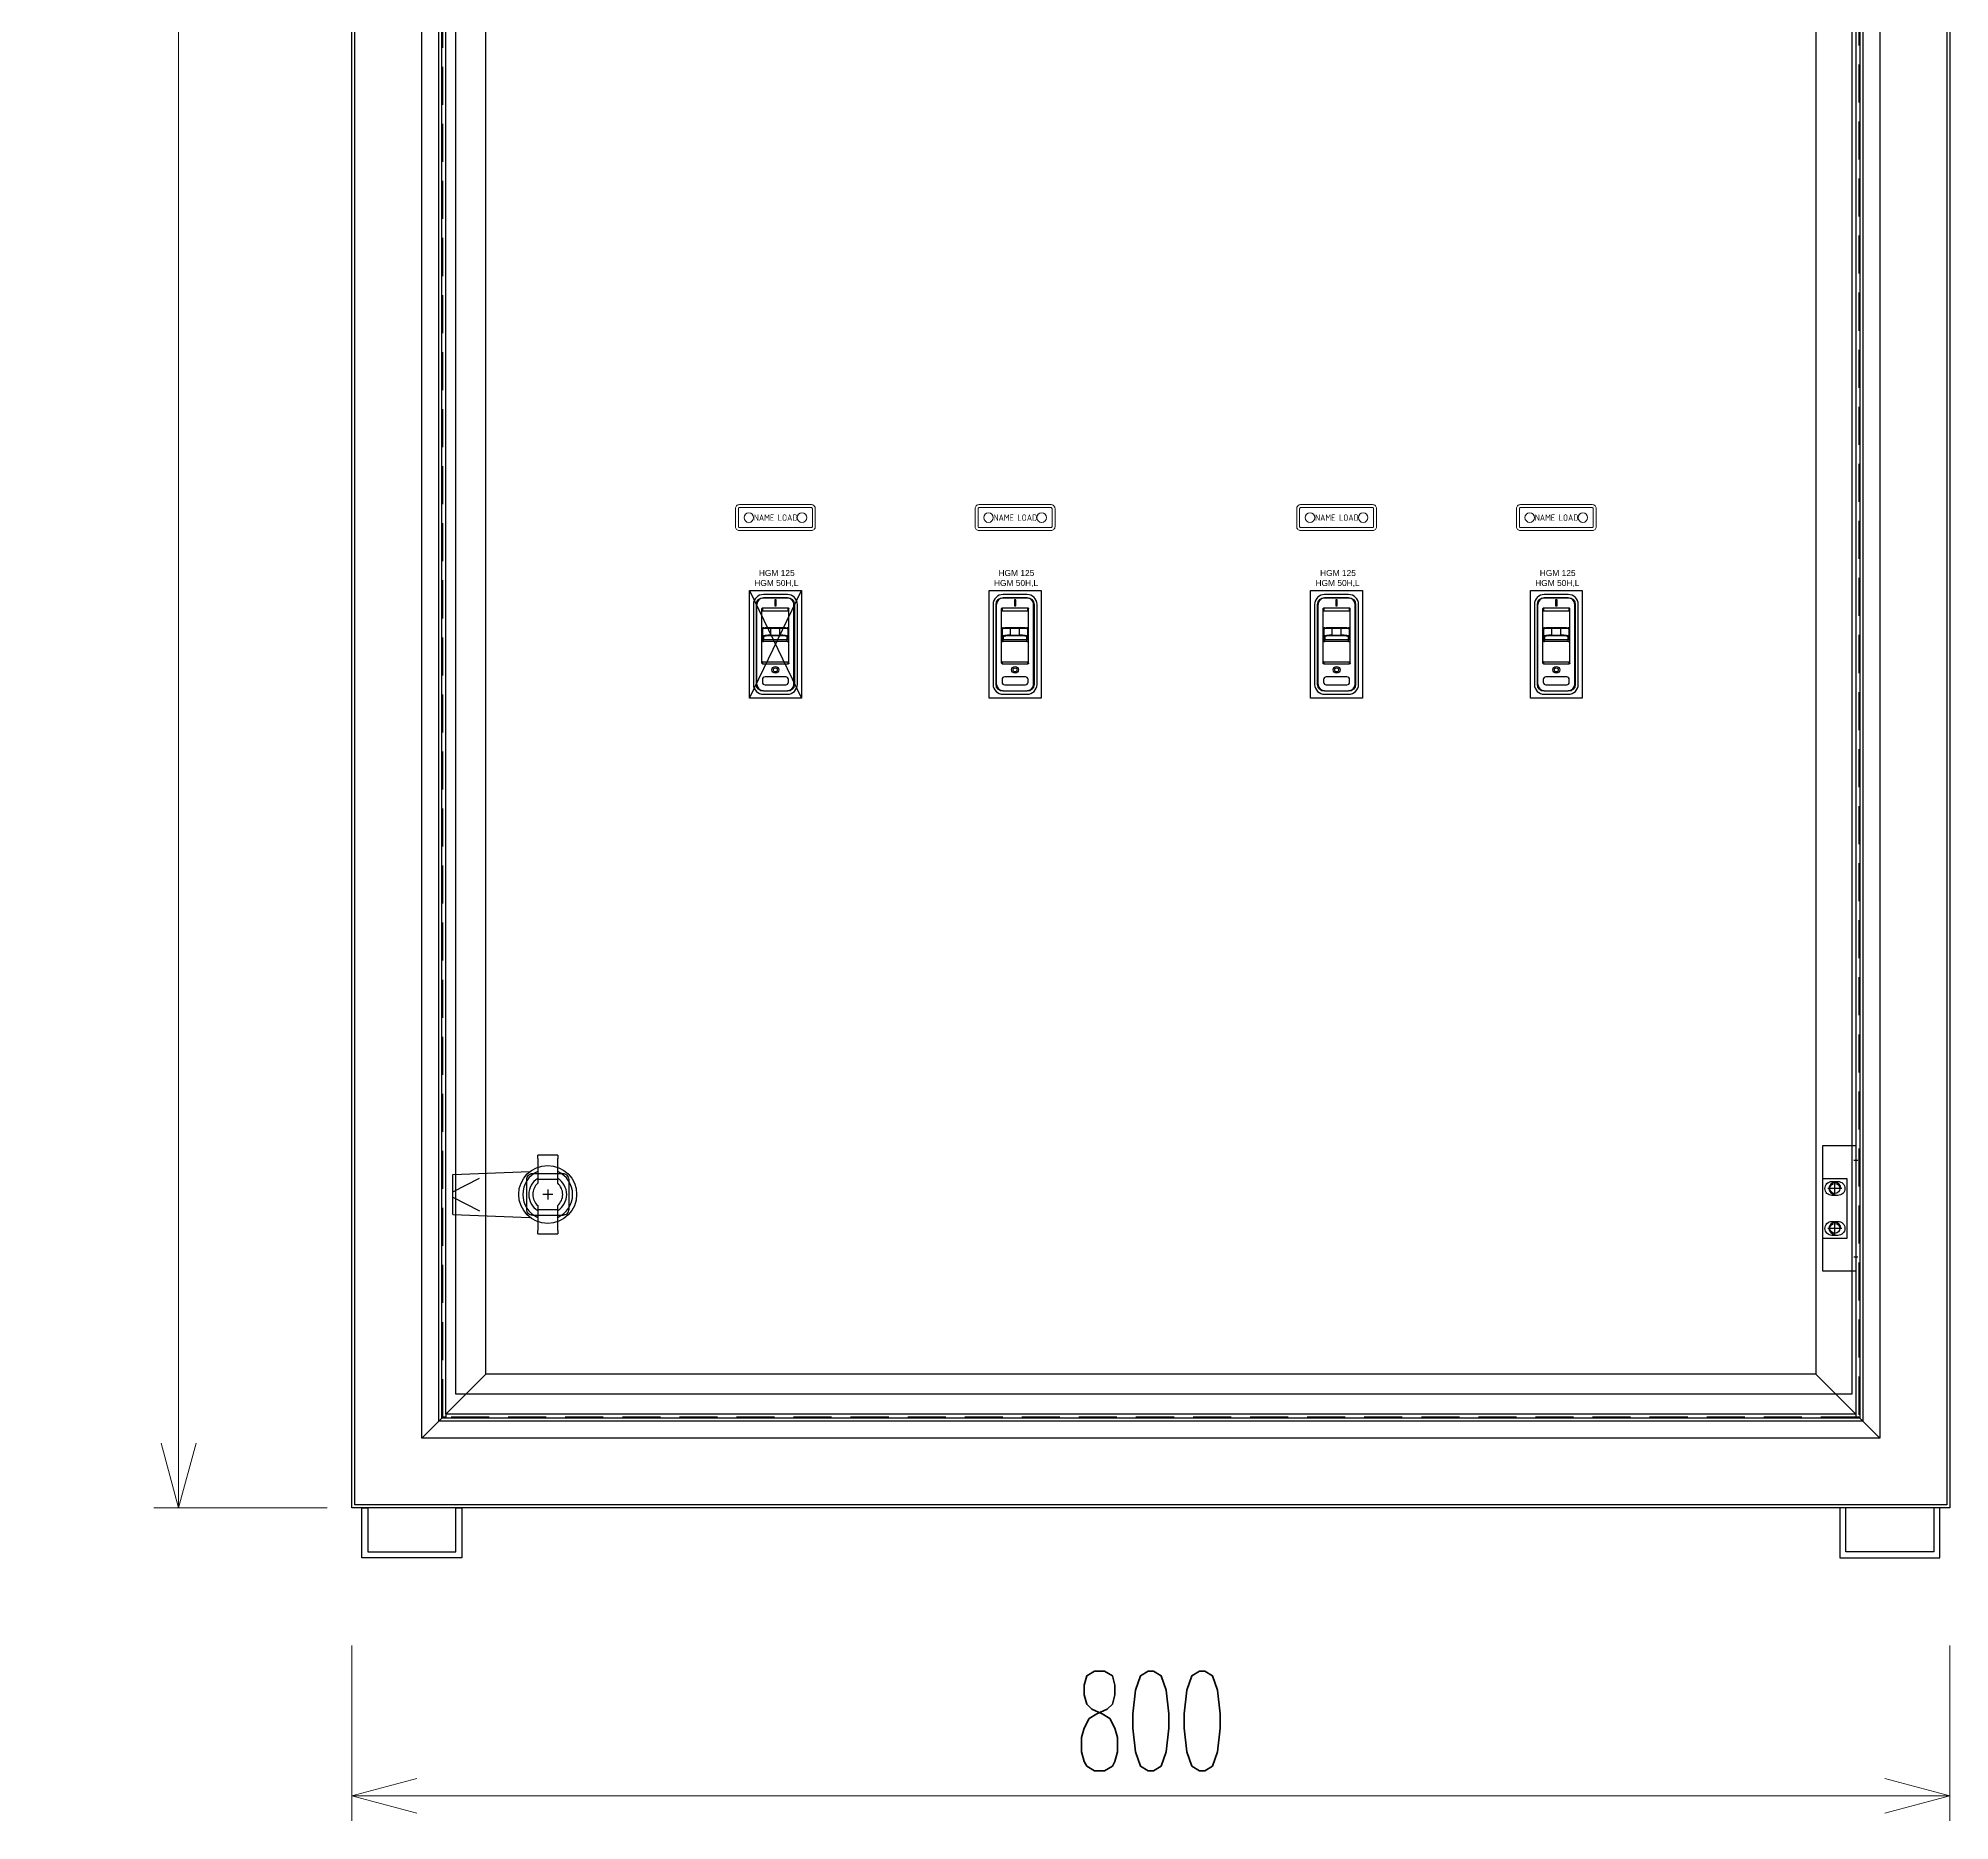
# Model space of a CAD drawing. Header units: millimetres. Extents: x -4798 to 103231, y 23514 to 54248.
# Drawn here: x -497 to 460, y 40155 to 41047 of the extents above; entities that cross this region are included whole.
import ezdxf
from ezdxf.enums import TextEntityAlignment as Align

# ---------------------------------------------------------------- set-up
doc = ezdxf.new("R2010")
doc.units = ezdxf.units.MM
doc.header["$LTSCALE"] = 3
doc.linetypes.add('ACAD_ISO04W100', pattern=[30, 24, -3, 0, -3])
doc.linetypes.add('HIDDEN', pattern=[9.525, 6.35, -3.175])
doc.layers.add('@.DM. KÍCH THƯỚC', color=8, linetype='Continuous', lineweight=20, transparency=0.2)
for name, color, linetype in [('@.DM. NÉT CHÍNH', 7, 'Continuous'), ('@.DM. THIẾT BỊ', 7, 'Continuous'), ('@.VISIBLE', 7, 'Continuous'), ('centerline', 6, 'ACAD_ISO04W100'), ('equipments', 2, 'Continuous')]:
    doc.layers.add(name, color=color, linetype=linetype)
doc.styles.add('Ann_w01', font='romans.shx', dxfattribs={"width": 0.6, "bigfont": 'chineset.shx'})
doc.styles.add('KT10', font='arial.ttf', dxfattribs={"height": 23})
doc.styles.add('WD_IEC', font='ISOCP2.shx', dxfattribs={"width": 0.9})
doc.dimstyles.new('Dim 01_SC25', dxfattribs={"dimscale": 25, "dimtxt": 2, "dimasz": 1.3, "dimexe": 0.5, "dimexo": 0.5, "dimgap": 0.5, "dimtad": 1, "dimdec": 1, "dimzin": 12, "dimdsep": 46, "dimtxsty": 'Ann_w01', "dimblk": 'OPEN30', "dimcen": 1.5, "dimclrd": 6, "dimclre": 6, "dimclrt": 3, "dimadec": 1, "dimazin": 3, "dimtm": 1e-09, "dimtfac": 1, "dimtdec": 1, "dimtix": 1, "dimtmove": 0, "dimatfit": 3, "dimldrblk": 'OPEN30', "dimfxl": 0, "dimtolj": 1, "dimlwd": 0, "dimlwe": 0, "dimarcsym": 0})

# ---------------------------------------------------------------- blocks, each defined once
blk = doc.blocks.new('HL012 C')
at = {"color": 6, "linetype": 'Continuous'}
for p, q in [((7, 10), (14, 10)), ((10.5, 13.5), (10.5, 6.5)), ((10.5, -6.5), (10.5, -13.5)), ((7, -10), (14, -10))]:
    blk.add_line(p, q, dxfattribs=at)
at = {"layer": 'centerline'}
for p, q in [((1, 24.25), (-1, 24.25)), ((1, -24.25), (-1, -24.25))]:
    blk.add_line(p, q, dxfattribs=at)
at = {"layer": 'equipments'}
blk.add_lwpolyline([(16.5, 31.5), (16.5, -31.5), (0, -31.5), (0, 31.5)], close=True, dxfattribs=at)
blk.add_lwpolyline([(16.5, -15), (4.5, -15), (4.5, 15), (16.5, 15)], dxfattribs=at)
for centre in [(10.5, 10), (10.5, -10)]:
    blk.add_circle(centre, 2.5, dxfattribs=at)
at = {"layer": 'equipments', "color": 8}
for centre in [(10.5, 10), (10.5, -10)]:
    blk.add_arc(centre, 3, 180, 90, dxfattribs=at)
blk = doc.blocks.new('_Open30')
at = {"color": 0, "linetype": 'ByBlock', "lineweight": -2}
for p, q in [((-1, 0.268), (0, 0)), ((0, 0), (-1, -0.268)), ((0, 0), (-1, 0))]:
    blk.add_line(p, q, dxfattribs=at)
blk = doc.blocks.new('*D104')
at = {"layer": '@.DM. KÍCH THƯỚC', "color": 6, "lineweight": 0}
for p, q in [((-340.41, 40242.49), (-340.41, 40154.7)), ((459.59, 40242.49), (459.59, 40154.7)), ((-307.91, 40167.2), (427.09, 40167.2))]:
    blk.add_line(p, q, dxfattribs=at)
at = {"layer": 'Defpoints', "color": 0}
for p in [(-340.41, 40254.99), (459.59, 40254.99), (459.59, 40167.2)]:
    blk.add_point(p, dxfattribs=at)
at = {"layer": '@.DM. KÍCH THƯỚC', "color": 6, "lineweight": 0, "xscale": 32.5, "yscale": 32.5, "zscale": 32.5, "rotation": 180}
blk.add_blockref('_Open30', (-340.41, 40167.2), dxfattribs=at)
at = {"layer": '@.DM. KÍCH THƯỚC', "color": 6, "lineweight": 0, "xscale": 32.5, "yscale": 32.5, "zscale": 32.5}
blk.add_blockref('_Open30', (459.59, 40167.2), dxfattribs=at)
at = {"layer": '@.DM. KÍCH THƯỚC', "color": 3, "insert": (59.59, 40204.7), "char_height": 50, "attachment_point": 5, "style": 'Ann_w01'}
blk.add_mtext('\\A1;800', dxfattribs=at)
blk = doc.blocks.new('*D107')
at = {"layer": '@.DM. KÍCH THƯỚC', "color": 6, "lineweight": 0}
for p, q in [((-352.91, 41911.39), (-439.69, 41911.39)), ((-427.19, 40343.89), (-427.19, 41878.89)), ((-352.91, 40311.39), (-439.69, 40311.39))]:
    blk.add_line(p, q, dxfattribs=at)
at = {"layer": 'Defpoints', "color": 0}
for p in [(-427.19, 41911.39), (-340.41, 41911.39), (-340.41, 40311.39)]:
    blk.add_point(p, dxfattribs=at)
at = {"layer": '@.DM. KÍCH THƯỚC', "color": 6, "lineweight": 0, "xscale": 32.5, "yscale": 32.5, "zscale": 32.5}
for p, rotation in [((-427.19, 41911.39), 90), ((-427.19, 40311.39), 270)]:
    blk.add_blockref('_Open30', p, dxfattribs=dict(at, rotation=rotation))
at = {"layer": '@.DM. KÍCH THƯỚC', "color": 3, "insert": (-464.69, 41111.39), "char_height": 50, "attachment_point": 5, "rotation": 90, "style": 'Ann_w01'}
blk.add_mtext('\\A1;1600', dxfattribs=at)
blk = doc.blocks.new('MS722')
at = {"layer": '@.DM. THIẾT BỊ', "color": 4}
for p, q in [((-5, 37.82), (-5, 39.5)), ((5, 39.5), (-5, 39.5)), ((5, 39.5), (5, 37.82)), ((-5, 37.82), (-5, 27.25)), ((5, 27.25), (5, 37.82)), ((-5, 27.25), (-5, 25.34)), ((5, 27.25), (-5, 27.25)), ((5, 25.34), (5, 27.25)), ((-5, 14.16), (-5, 12.25)), ((-5, 12.25), (-5, 1.68)), ((-5, 12.25), (5, 12.25)), ((5, 12.25), (5, 14.16)), ((5, 1.68), (5, 12.25)), ((-5, 0), (-5, 1.68)), ((-5, 0), (5, 0)), ((5, 1.68), (5, 0))]:
    blk.add_line(p, q, dxfattribs=at)
for radius, start, end in [(12.5, 113.57818, 246.42182), (12.5, 293.57818, 66.42182), (7.5, 131.81031, 228.18969), (7.5, 311.81031, 48.18969)]:
    blk.add_arc((0, 19.75), radius, start, end, dxfattribs=at)
at = {"layer": '@.DM. THIẾT BỊ', "color": 9}
for start, end in [(121.75686, 238.24314), (301.75686, 58.24314)]:
    blk.add_arc((0, 19.75), 9.5, start, end, dxfattribs=at)
blk = doc.blocks.new('KTRONG')
at = {"layer": '@.DM. THIẾT BỊ', "color": 8}
for p, q in [((-47.5, 10), (-8.87, 11.47)), ((-47.5, -10), (-47.5, 10)), ((-47.5, 1.38), (-34.11, 8.14)), ((-47.5, -1.38), (-34.11, -8.14)), ((-47.5, -10), (-8.87, -11.47))]:
    blk.add_line(p, q, dxfattribs=at)
at = {"layer": '@.DM. THIẾT BỊ', "color": 1, "ltscale": 10}
blk.add_line((0, 2.5), (0, -2.5), dxfattribs=at)
at = {"layer": '@.DM. THIẾT BỊ', "color": 8}
blk.add_lwpolyline([(10.5, 7.5), (10.5, -7.5, -0.414214), (7.5, -10.5), (-7.5, -10.5, -0.414214), (-10.5, -7.5), (-10.5, 7.5, -0.414214), (-7.5, 10.5), (7.5, 10.5, -0.414214)], format="xyb", close=True, dxfattribs=at)
at = {"layer": '@.DM. THIẾT BỊ', "color": 1, "ltscale": 10}
blk.add_lwpolyline([(2.5, 0), (-2.5, 0)], dxfattribs=at)
at = {"layer": '@.DM. THIẾT BỊ', "color": 8}
blk.add_circle((0, 0), 14.5, dxfattribs=at)
blk.add_blockref('MS722', (0, -19.75), dxfattribs=at)
blk = doc.blocks.new('*U131')
at = {"color": 7}
for p, q in [((35, 97.5), (35, 57.5)), ((36.5, 57.5), (36.5, 97.5)), ((36.5, 97.5), (36.75, 97.5)), ((36.75, 57.5), (36.75, 97.5)), ((37.49, 99.56), (37.29, 99.72)), ((39.55, 95.75), (52.45, 95.75)), ((39.55, 95.75), (39.55, 94.25)), ((52, 102.5), (40, 102.5)), ((40, 101), (52, 101)), ((40, 100.75), (52, 100.75)), ((45.65, 99.75), (45.65, 96.75)), ((46.35, 99.75), (45.65, 99.75)), ((45.65, 96.75), (46.35, 96.75)), ((46.35, 96.75), (46.35, 99.75)), ((52.45, 94.25), (52.45, 95.75)), ((54.51, 99.56), (54.71, 99.72)), ((55.25, 57.5), (55.25, 97.5)), ((55.5, 97.5), (55.25, 97.5)), ((55.5, 97.5), (55.5, 57.5)), ((57, 57.5), (57, 97.5)), ((39.25, 68.06), (39.25, 95.44)), ((39.55, 94.25), (52.45, 94.25)), ((52.75, 68.06), (52.75, 95.44)), ((39.75, 80.14), (39.75, 85.29)), ((40.05, 85.79), (42.97, 85.79)), ((40.05, 81.33), (40.05, 79.89)), ((40.05, 79.89), (51.95, 79.89)), ((51.95, 78.9), (40.05, 78.9)), ((48.25, 85.79), (43.75, 85.79)), ((43.75, 81.79), (43.75, 85.79)), ((48.25, 85.52), (43.75, 85.52)), ((43.75, 82.11), (48.25, 82.11)), ((48.25, 81.79), (43.75, 81.79)), ((48.25, 81.79), (48.25, 85.79)), ((49.05, 85.79), (51.95, 85.79)), ((51.95, 79.89), (51.95, 81.33)), ((52.25, 85.29), (52.25, 80.14)), ((39.55, 68.75), (39.55, 67.75)), ((39.55, 68.75), (52.45, 68.75)), ((39.55, 67.75), (52.45, 67.75)), ((52.45, 67.75), (52.45, 68.75)), ((36.5, 57.5), (36.75, 57.5)), ((39.5, 59.95), (39.5, 58.55)), ((51.2, 61.25), (40.8, 61.25)), ((52.5, 58.55), (52.5, 59.95)), ((55.25, 57.5), (55.5, 57.5)), ((37.49, 55.44), (37.29, 55.28)), ((40, 54.25), (52, 54.25)), ((52, 54), (40, 54)), ((40, 52.5), (52, 52.5)), ((40.8, 57.25), (51.2, 57.25)), ((54.51, 55.44), (54.71, 55.28))]:
    blk.add_line(p, q, dxfattribs=at)
at = {"color": 1}
blk.add_lwpolyline([(33, 104.5), (59, 104.5), (59, 50.5), (33, 50.5)], close=True, dxfattribs=at)
at = {"color": 7}
for radius in [1.7, 1]:
    blk.add_circle((46, 64.75), radius, dxfattribs=at)
for centre, radius, start, end in [((40, 97.5), 5, 90, 180), ((40, 97.5), 3.25, 90, 180), ((52, 97.5), 5, 0, 90), ((52, 97.5), 3.25, 0, 90), ((40, 57.5), 5, 180, 270), ((40, 57.5), 3.25, 180, 270), ((40.8, 59.95), 1.3, 90, 180), ((40.8, 58.55), 1.3, 180, 270), ((51.2, 59.95), 1.3, 0, 90), ((51.2, 58.55), 1.3, 270, 0), ((52, 57.5), 5, 270, 0), ((52, 57.5), 3.25, 270, 0)]:
    blk.add_arc(centre, radius, start, end, dxfattribs=at)
at = {"color": 7, "extrusion": (0, 0, -1)}
for centre, start, end in [((-40, 97.5), 0, 90), ((-52, 97.5), 90, 180), ((-40, 57.5), 270, 0), ((-52, 57.5), 180, 270)]:
    blk.add_arc(centre, 3.5, start, end, dxfattribs=at)
for centre, major_axis, ratio, start_param, end_param in [((39.55, 95.44), (0, -0.312), 0.960091, 1.570796, 3.141593), ((52.45, 95.44), (0, 0.312), 0.960091, 0, 1.570796), ((39.55, 68.06), (0, -0.313), 0.959129, 0, 1.570796), ((52.45, 68.06), (0, 0.313), 0.959129, 1.570796, 3.141593)]:
    blk.add_ellipse(centre, major_axis=major_axis, ratio=ratio, start_param=start_param, end_param=end_param, dxfattribs=at)
at = {"color": 7}
for centre, major_axis, ratio, start_param, end_param in [((36.45, 88.12), (0.3, 0), 0.414214, 4.712389, 6.283185), ((36.45, 87.62), (0.3, 0), 0.414214, 4.712389, 6.283185), ((55.55, 88.12), (0.3, 0), 0.414214, 3.141593, 4.712389), ((55.55, 87.62), (0.3, 0), 0.414214, 3.141593, 4.712389), ((43.75, 85.29), (4, 0), 0.056159, 1.570796, 3.141593), ((43.75, 81.63), (4, 0), 0.12051, 1.570796, 3.141593), ((40.05, 81.63), (0.3, 0), 0.992401, 3.141593, 4.712389), ((43.75, 81.33), (3.7, 0), 0.123118, 1.570796, 3.141593), ((48.25, 85.29), (4, 0), 0.056159, 0, 1.570796), ((48.25, 81.63), (4, 0), 0.12051, 0, 1.570796), ((48.25, 81.33), (3.7, 0), 0.123118, 0, 1.570796), ((51.95, 81.63), (0.3, 0), 0.992401, 4.712389, 6.283185), ((36.45, 67.38), (0.3, 0), 0.414214, 0, 1.570796), ((36.45, 66.88), (0.3, 0), 0.414214, 0, 1.570796), ((55.55, 67.38), (0.3, 0), 0.414214, 1.570796, 3.141593), ((55.55, 66.88), (0.3, 0), 0.414214, 1.570796, 3.141593)]:
    blk.add_ellipse(centre, major_axis=major_axis, ratio=ratio, start_param=start_param, end_param=end_param, dxfattribs=at)
for points, knots in [([(37.53, 99.98), (37.59, 100.02), (37.65, 100.07), (37.97, 100.27), (38.24, 100.4), (38.9, 100.64), (39.31, 100.72), (39.81, 100.75), (39.9, 100.75), (39.99, 100.75), (40, 100.75), (40, 100.75)], [0, 0, 0, 0, 0.08098, 0.08098, 0.410778, 0.410778, 0.890615, 0.890615, 0.995766, 0.995766, 1, 1, 1, 1]), ([(52, 100.75), (52, 100.75), (52.01, 100.75), (52.1, 100.75), (52.19, 100.75), (52.69, 100.72), (53.1, 100.64), (53.73, 100.41), (53.97, 100.3), (54.2, 100.16)], [0, 0, 0, 0, 0.0048, 0.0048, 0.124007, 0.124007, 0.667982, 0.667982, 1, 1, 1, 1]), ([(39.55, 94.25), (39.52, 94.25), (39.48, 94.24), (39.42, 94.22), (39.39, 94.21), (39.34, 94.17), (39.31, 94.15), (39.28, 94.09), (39.27, 94.07), (39.25, 94.01), (39.25, 93.99), (39.25, 93.97)], [0, 0, 0, 0, 0.212976, 0.212976, 0.425905, 0.425905, 0.639584, 0.639584, 0.854816, 0.854816, 1, 1, 1, 1]), ([(52.75, 93.97), (52.75, 94), (52.74, 94.04), (52.72, 94.09), (52.7, 94.12), (52.66, 94.17), (52.64, 94.19), (52.58, 94.23), (52.55, 94.24), (52.49, 94.25), (52.47, 94.25), (52.45, 94.25)], [0, 0, 0, 0, 0.216833, 0.216833, 0.433702, 0.433702, 0.649984, 0.649984, 0.864786, 0.864786, 1, 1, 1, 1]), ([(40.05, 85.79), (39.8, 85.79), (39.68, 85.71), (39.49, 85.55), (39.43, 85.45), (39.3, 85.13), (39.25, 84.89), (39.25, 84.57)], [0, 0, 0, 0, 0.25, 0.25, 0.5, 0.5, 1, 1, 1, 1]), ([(39.25, 80.13), (39.25, 79.81), (39.3, 79.56), (39.43, 79.24), (39.49, 79.14), (39.68, 78.98), (39.8, 78.9), (40.05, 78.9)], [0, 0, 0, 0, 0.5, 0.5, 0.75, 0.75, 1, 1, 1, 1]), ([(43.75, 85.79), (43.62, 85.79), (43.25, 85.79), (42.63, 85.78), (41.94, 85.77), (41.33, 85.74), (40.8, 85.72), (40.39, 85.68), (40.13, 85.65), (40, 85.61), (39.89, 85.56), (39.79, 85.46), (39.75, 85.36), (39.75, 85.31), (39.75, 85.29)], [0, 0, 0, 0, 0.064549, 0.187796, 0.311249, 0.434854, 0.558775, 0.683403, 0.810053, 0.893311, 0.93792, 0.965568, 0.99216, 1, 1, 1, 1]), ([(40.05, 79.89), (39.99, 79.89), (39.96, 79.9), (39.91, 79.91), (39.88, 79.92), (39.81, 79.96), (39.75, 80.01), (39.75, 80.14)], [0, 0, 0, 0, 0.25, 0.25, 0.5, 0.5, 1, 1, 1, 1]), ([(52.25, 85.29), (52.25, 85.34), (52.23, 85.42), (52.16, 85.52), (52.09, 85.57), (52.01, 85.61), (51.9, 85.64), (51.7, 85.67), (51.33, 85.71), (50.84, 85.74), (50.24, 85.76), (49.57, 85.78), (48.89, 85.79), (48.45, 85.79), (48.25, 85.79)], [0, 0, 0, 0, 0.026988, 0.050138, 0.073593, 0.104535, 0.163199, 0.283077, 0.403163, 0.529824, 0.654319, 0.778109, 0.901619, 1, 1, 1, 1]), ([(52.75, 84.57), (52.75, 84.89), (52.7, 85.13), (52.57, 85.45), (52.51, 85.55), (52.32, 85.71), (52.2, 85.79), (51.95, 85.79)], [0, 0, 0, 0, 0.5, 0.5, 0.75, 0.75, 1, 1, 1, 1]), ([(52.25, 80.14), (52.25, 80.01), (52.19, 79.96), (52.12, 79.92), (52.09, 79.91), (52.04, 79.9), (52.01, 79.89), (51.95, 79.89)], [0, 0, 0, 0, 0.5, 0.5, 0.75, 0.75, 1, 1, 1, 1]), ([(51.95, 78.9), (52.2, 78.9), (52.32, 78.98), (52.51, 79.14), (52.57, 79.24), (52.7, 79.56), (52.75, 79.81), (52.75, 80.13)], [0, 0, 0, 0, 0.25, 0.25, 0.5, 0.5, 1, 1, 1, 1]), ([(39.25, 69.04), (39.25, 69.01), (39.26, 68.97), (39.28, 68.91), (39.29, 68.88), (39.34, 68.83), (39.36, 68.81), (39.42, 68.78), (39.45, 68.76), (39.51, 68.75), (39.53, 68.75), (39.55, 68.75)], [0, 0, 0, 0, 0.215003, 0.215003, 0.430009, 0.430009, 0.644973, 0.644973, 0.859891, 0.859891, 1, 1, 1, 1]), ([(52.45, 68.75), (52.48, 68.75), (52.52, 68.76), (52.58, 68.78), (52.61, 68.79), (52.66, 68.83), (52.69, 68.86), (52.72, 68.91), (52.74, 68.94), (52.75, 69), (52.75, 69.02), (52.75, 69.04)], [0, 0, 0, 0, 0.214887, 0.214887, 0.429774, 0.429774, 0.64467, 0.64467, 0.859598, 0.859598, 1, 1, 1, 1]), ([(40, 54.25), (40, 54.25), (39.99, 54.25), (39.9, 54.25), (39.81, 54.25), (39.31, 54.28), (38.9, 54.36), (38.27, 54.59), (38.03, 54.7), (37.8, 54.84)], [0, 0, 0, 0, 0.0048, 0.0048, 0.124007, 0.124007, 0.667982, 0.667982, 1, 1, 1, 1]), ([(54.47, 55.02), (54.41, 54.98), (54.35, 54.93), (54.03, 54.73), (53.76, 54.6), (53.1, 54.36), (52.69, 54.28), (52.19, 54.25), (52.1, 54.25), (52.01, 54.25), (52, 54.25), (52, 54.25)], [0, 0, 0, 0, 0.08098, 0.08098, 0.410778, 0.410778, 0.890615, 0.890615, 0.995766, 0.995766, 1, 1, 1, 1])]:
    blk.add_open_spline(points, degree=3, knots=knots, dxfattribs=at)
for points in [[(39.75, 84.65), (39.75, 84.61), (39.51, 84.57), (39.25, 84.57)], [(39.25, 80.13), (39.51, 80.13), (39.75, 80.14), (39.75, 80.14)], [(51.95, 85.62), (51.95, 85.67), (51.95, 85.73), (51.95, 85.79)], [(51.95, 78.9), (51.95, 79.38), (51.95, 79.83), (51.95, 79.89)]]:
    blk.add_open_spline(points, degree=3, dxfattribs=at)
for points, weights in [([(40.05, 85.62), (40.05, 85.7), (40.05, 85.79)], [0.945923776971, 0.969152174784, 1]), ([(40.05, 78.9), (40.05, 79.78), (40.05, 79.89)], [1, 0.750220516512, 1]), ([(52.25, 84.65), (52.25, 84.57), (52.75, 84.57)], [1, 0.707106781167, 1]), ([(52.75, 80.13), (52.25, 80.13), (52.25, 80.14)], [1, 0.707106781174, 1])]:
    blk.add_rational_spline(points, weights, degree=2, dxfattribs=at)
at = {"color": 7, "insert": (35.43, 114.76), "char_height": 3, "attachment_point": 1, "style": 'KT10'}
blk.add_mtext_dynamic_manual_height_columns('{\\W1.964551; }HGM 125\\PHGM 50H,L', width=22.0061, gutter_width=172.5, heights=[0], dxfattribs=at)
blk = doc.blocks.new('*U56')
at = {"color": 7, "lineweight": 9}
blk.add_lwpolyline([(58246.62, 22747.67), (58210.62, 22747.67, 0.414214), (58208.62, 22745.67), (58208.62, 22736.67, 0.414214), (58210.62, 22734.67), (58246.62, 22734.67, 0.414214), (58248.62, 22736.67), (58248.62, 22745.67, 0.414214)], format="xyb", close=True, dxfattribs=at)
blk.add_lwpolyline([(58246.62, 22747.67), (58210.62, 22747.67, 0.414214), (58208.62, 22745.67), (58208.62, 22736.67, 0.414214), (58210.62, 22734.67), (58246.62, 22734.67, 0.414214), (58248.62, 22736.67), (58248.62, 22745.67, 0.414214)], format="xyb", close=True, dxfattribs=at)
at = {"color": 6, "linetype": 'HIDDEN', "lineweight": 9, "ltscale": 10}
blk.add_lwpolyline([(58246.62, 22746.17), (58210.62, 22746.17, 0.414214), (58210.12, 22745.67), (58210.12, 22736.67, 0.414214), (58210.62, 22736.17), (58246.62, 22736.17, 0.414214), (58247.12, 22736.67), (58247.12, 22745.67, 0.414214)], format="xyb", close=True, dxfattribs=at)
blk.add_lwpolyline([(58246.62, 22746.17), (58210.62, 22746.17, 0.414214), (58210.12, 22745.67), (58210.12, 22736.67, 0.414214), (58210.62, 22736.17), (58246.62, 22736.17, 0.414214), (58247.12, 22736.67), (58247.12, 22745.67, 0.414214)], format="xyb", close=True, dxfattribs=at)
at = {"linetype": 'ByBlock', "lineweight": 9}
for centre in [(58215.32, 22741.17), (58241.92, 22741.17)]:
    blk.add_circle(centre, 2.4, dxfattribs=at)
at = {"style": 'WD_IEC', "width": 0.9}
blk.add_text('NAME LOAD', height=3.2, dxfattribs=at).set_placement((58228.75, 22741.15), align=Align.MIDDLE_CENTER)
blk.add_text('NAME LOAD', height=3.2, dxfattribs=at).set_placement((58228.75, 22741.15), align=Align.MIDDLE_CENTER)

msp = doc.modelspace()

# ---------------------------------------------------------------- linework, layer by layer
at = {"layer": '@.DM. NÉT CHÍNH'}
for points in [[(-340.41, 41876.39), (459.59, 41876.39), (459.59, 40311.39), (-340.41, 40311.39)], [(-338.91, 41874.89), (458.09, 41874.89), (458.09, 40312.89), (-338.91, 40312.89)], [(-296.91, 41807.89), (416.09, 41807.89), (416.09, 40354.89), (-296.91, 40354.89)], [(-295.41, 41806.39), (414.59, 41806.39), (414.59, 40356.39), (-295.41, 40356.39)]]:
    msp.add_lwpolyline(points, close=True, dxfattribs=at)
at = {"layer": '@.DM. NÉT CHÍNH', "color": 6}
for points in [[(-305.41, 41816.39), (424.59, 41816.39), (424.59, 40346.39), (-305.41, 40346.39)], [(-293.41, 41804.39), (412.59, 41804.39), (412.59, 40358.39), (-293.41, 40358.39)], [(-273.41, 41784.39), (392.59, 41784.39), (392.59, 40378.39), (-273.41, 40378.39)]]:
    msp.add_lwpolyline(points, close=True, dxfattribs=at)
at = {"layer": '@.DM. NÉT CHÍNH', "color": 6, "linetype": 'HIDDEN'}
msp.add_lwpolyline([(-294.91, 41805.89), (414.09, 41805.89), (414.09, 40356.89), (-294.91, 40356.89)], close=True, dxfattribs=at)
at = {"layer": '@.DM. NÉT CHÍNH', "color": 4}
msp.add_lwpolyline([(-288.41, 41414.89), (410.59, 41414.89), (410.59, 40368.39), (-288.41, 40368.39)], close=True, dxfattribs=at)
for points in [[(400.59, 40474.9), (403.59, 40474.9, -0.414214), (407.09, 40471.4), (407.09, 40471.4, -0.414214), (403.59, 40467.9), (400.59, 40467.9, -0.414214), (397.09, 40471.4), (397.09, 40471.4, -0.414214)], [(400.59, 40454.9), (403.59, 40454.9, -0.414214), (407.09, 40451.4), (407.09, 40451.4, -0.414214), (403.59, 40447.9), (400.59, 40447.9, -0.414214), (397.09, 40451.4), (397.09, 40451.4, -0.414214)]]:
    msp.add_lwpolyline(points, format="xyb", close=True, dxfattribs=at)
at = {"layer": '@.DM. NÉT CHÍNH', "color": 6}
for points in [[(-273.41, 40378.39), (-293.41, 40358.39), (-293.41, 40356.89), (-294.91, 40356.89), (-305.41, 40346.39)], [(392.59, 40378.39), (412.59, 40358.39), (412.59, 40356.89), (414.09, 40356.89), (424.59, 40346.39)]]:
    msp.add_lwpolyline(points, dxfattribs=at)
at = {"layer": '@.DM. NÉT CHÍNH', "color": 21}
for points in [[(-285.41, 40311.39), (-285.41, 40286.39), (-335.41, 40286.39), (-335.41, 40311.39), (-332.41, 40311.39), (-332.41, 40289.39), (-288.41, 40289.39), (-288.41, 40311.39)], [(404.59, 40311.39), (404.59, 40286.39), (454.59, 40286.39), (454.59, 40311.39), (451.59, 40311.39), (451.59, 40289.39), (407.59, 40289.39), (407.59, 40311.39)]]:
    msp.add_lwpolyline(points, close=True, dxfattribs=at)
at = {"layer": '@.VISIBLE'}
for p, q in [((-141.41, 40770.89), (-115.41, 40716.89)), ((-141.41, 40716.89), (-115.41, 40770.89))]:
    msp.add_line(p, q, dxfattribs=at)

# ---------------------------------------------------------------- block references
for name, p in [('*U56', (-58357.03, 18066.23)), ('*U56', (-58237.03, 18066.23)), ('*U56', (-58076.03, 18066.23)), ('*U56', (-57966.03, 18066.23)), ('KTRONG', (-242.41, 40468.39))]:
    msp.add_blockref(name, p)
at = {"color": 3}
for p in [(-174.41, 40666.39), (-54.41, 40666.39), (106.59, 40666.39), (216.59, 40666.39)]:
    msp.add_blockref('*U131', p, dxfattribs=at)
at = {"layer": 'equipments', "rotation": 180}
msp.add_blockref('HL012 C', (412.59, 40461.4), dxfattribs=at)

# ---------------------------------------------------------------- dimensions: what is measured, and where the dimension line sits
at = {"layer": '@.DM. KÍCH THƯỚC'}
dim = msp.add_linear_dim(base=(-427.19, 41911.39), p1=(-340.41, 40311.39), p2=(-340.41, 41911.39), angle=90, dimstyle='Dim 01_SC25', dxfattribs=at)
dim.commit()
dim.dimension.update_dxf_attribs({"geometry": '*D107', "text_midpoint": (-464.69, 41111.39)})
dim = msp.add_linear_dim(base=(459.59, 40167.2), p1=(-340.41, 40254.99), p2=(459.59, 40254.99), dimstyle='Dim 01_SC25', dxfattribs=at)
dim.commit()
dim.dimension.update_dxf_attribs({"geometry": '*D104', "text_midpoint": (59.59, 40204.7)})

doc.saveas('drawing.dxf')
